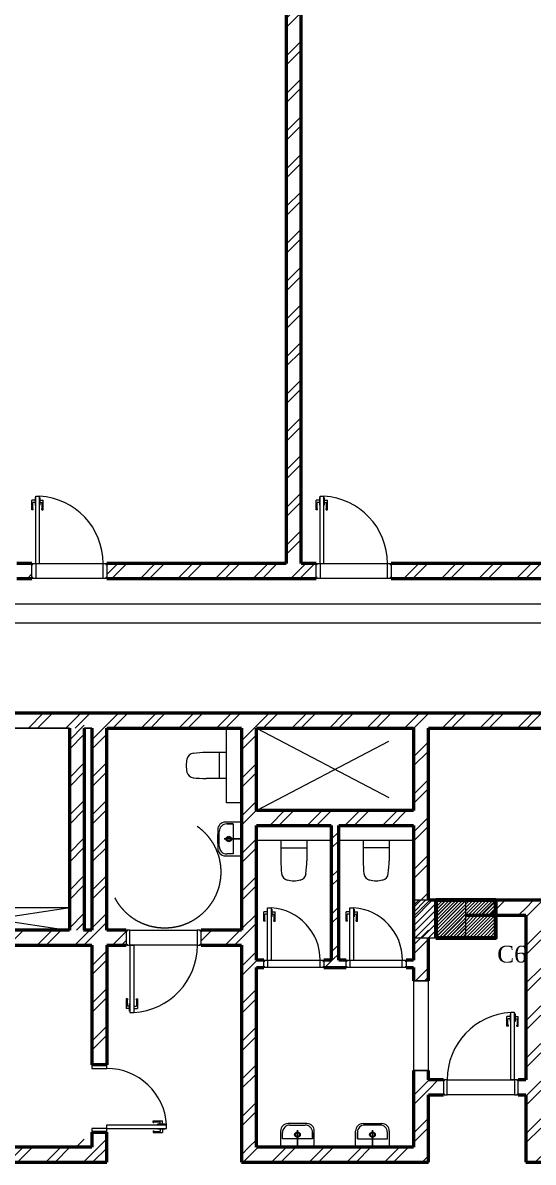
# Model space of a CAD drawing. Header units: millimetres. Extents: x -967280 to 3852, y 2833 to 1955156.
# Drawn here: x -940569 to -933746, y 637616 to 652841 of the extents above; entities that cross this region are included whole.
import ezdxf
from ezdxf.enums import TextEntityAlignment as Align

# ---------------------------------------------------------------- set-up
doc = ezdxf.new("R2010")
doc.units = ezdxf.units.MM
doc.header["$LTSCALE"] = 1000
for name, pattern in [('HRZN_Line-Ptrn-Abov', [4, 2, -2]), ('HRZN_Line-Ptrn-Dash', [4, 2, -2]), ('HRZN_Line-Ptrn-Sold', [9144001.0, 9144000.0, -1]), ('Overhead', [3.96875, 2.38125, -1.5875])]:
    doc.linetypes.add(name, pattern=pattern)
for name, color, linetype, lineweight in [('A-COLS', 8, 'HRZN_Line-Ptrn-Sold', 18), ('A-DASH', 21, 'HRZN_Line-Ptrn-Abov', 18), ('A-DETL-MBND', 5, 'HRZN_Line-Ptrn-Dash', 13), ('A-DIM', 7, 'Continuous', 13), ('A-DOOR', 5, 'Continuous', 13), ('A-ELEV', 1, 'HRZN_Line-Ptrn-Sold', 13), ('A-FIXT', 1, 'Continuous', 18), ('A-HATCH', 1, 'Continuous', 13), ('A-TONE', 40, 'HRZN_Line-Ptrn-Sold', 35), ('A-WALL', 8, 'HRZN_Line-Ptrn-Sold', 50), ('S - column', 6, 'Continuous', 60)]:
    doc.layers.add(name, color=color, linetype=linetype, lineweight=lineweight)
doc.layers.add('ARCH', color=8, linetype='Continuous')
doc.layers.add('S - col hach', color=1, linetype='Continuous')
doc.styles.add('ASD', font='times.ttf')
pattern_1 = [(45, (6650, -35800), (-251.4472, 251.4472), []), (45, (6650, -35419), (-251.4472, 251.4472), [])]

# ---------------------------------------------------------------- blocks, each defined once
blk = doc.blocks.new('DAE_DOOR-SINGLE - BEDROOMS DOOR _D01__1000_2200MM 2-3505045-GROUND FLOOR FFL_1_')
at = {"layer": 'A-DOOR'}
for p, q in [((-424, 88), (-412, 88)), ((-424, -88), (-424, 88)), ((-412, 100), (-374, 100)), ((-412, 88), (-412, 100)), ((-374, 100), (-374, -100)), ((526, 100), (564, 100)), ((526, -100), (526, 100)), ((564, 100), (564, 88)), ((564, 88), (576, 88)), ((576, 88), (576, -88)), ((-412, -88), (-424, -88)), ((-412, -100), (-412, -88)), ((-374, -100), (-412, -100)), ((564, -100), (526, -100)), ((564, -88), (564, -100)), ((576, -88), (564, -88))]:
    blk.add_line(p, q, dxfattribs=at)
at = {"layer": 'A-DOOR', "lineweight": 18}
for p, q in [((476, -100), (476, -1000)), ((526, -100), (476, -100)), ((526, -100), (526, -1000)), ((526, -1000), (476, -1000))]:
    blk.add_line(p, q, dxfattribs=at)
at = {"layer": 'A-DOOR'}
blk.add_arc((526, -100), 901, 180, 266.8202, dxfattribs=at)
at = {"layer": 'A-HATCH'}
for p, q in [((444, -819), (425, -819)), ((425, -819), (425, -946)), ((444, -831), (438, -831)), ((438, -831), (438, -916)), ((444, -819), (444, -831)), ((470, -879), (476, -879)), ((470, -981), (470, -879)), ((533, -879), (526, -879)), ((533, -981), (533, -879)), ((558, -819), (577, -819)), ((558, -819), (558, -831)), ((558, -831), (564, -831)), ((564, -831), (564, -916)), ((577, -819), (577, -946)), ((470, -946), (425, -946)), ((470, -916), (438, -916)), ((470, -981), (476, -981)), ((533, -981), (526, -981)), ((533, -916), (564, -916)), ((533, -946), (577, -946))]:
    blk.add_line(p, q, dxfattribs=at)
blk = doc.blocks.new('DAE_DOOR-SINGLE - BEDROOMS DOOR _D01__1000_2200MM 2-3505467-GROUND FLOOR FFL_1_')
at = {"layer": 'A-DOOR', "lineweight": 18}
for p, q in [((476, 100), (476, 1000)), ((526, 1000), (476, 1000)), ((526, 100), (526, 1000)), ((526, 100), (476, 100))]:
    blk.add_line(p, q, dxfattribs=at)
at = {"layer": 'A-DOOR'}
for p, q in [((-412, 88), (-424, 88)), ((-424, 88), (-424, -88)), ((-374, 100), (-412, 100)), ((-412, 100), (-412, 88)), ((-374, -100), (-374, 100)), ((526, 100), (526, -100)), ((564, 100), (526, 100)), ((564, 88), (564, 100)), ((576, 88), (564, 88)), ((576, -88), (576, 88)), ((-424, -88), (-412, -88)), ((-412, -88), (-412, -100)), ((-412, -100), (-374, -100)), ((526, -100), (564, -100)), ((564, -100), (564, -88)), ((564, -88), (576, -88))]:
    blk.add_line(p, q, dxfattribs=at)
blk.add_arc((526, 100), 901, 93.1798, 180, dxfattribs=at)
at = {"layer": 'A-HATCH'}
for p, q in [((470, 946), (425, 946)), ((425, 819), (425, 946)), ((470, 916), (438, 916)), ((438, 831), (438, 916)), ((470, 981), (476, 981)), ((470, 981), (470, 879)), ((533, 981), (526, 981)), ((533, 981), (533, 879)), ((533, 946), (577, 946)), ((533, 916), (564, 916)), ((564, 831), (564, 916)), ((577, 819), (577, 946)), ((444, 819), (425, 819)), ((444, 831), (438, 831)), ((444, 819), (444, 831)), ((470, 879), (476, 879)), ((533, 879), (526, 879)), ((558, 831), (564, 831)), ((558, 819), (558, 831)), ((558, 819), (577, 819))]:
    blk.add_line(p, q, dxfattribs=at)
blk = doc.blocks.new('DAE_DOOR-SINGLE - TOILET DOOR _D04__800_2200MM-3508849-GROUND FLOOR FFL_1_')
at = {"layer": 'A-DOOR'}
for p, q in [((-324, 38), (-312, 38)), ((-324, -38), (-324, 38)), ((-312, 50), (-274, 50)), ((-312, 38), (-312, 50)), ((-274, 50), (-274, -50)), ((426, 50), (464, 50)), ((426, -50), (426, 50)), ((464, 50), (464, 38)), ((464, 38), (476, 38)), ((476, 38), (476, -38)), ((-312, -38), (-324, -38)), ((-312, -50), (-312, -38)), ((-274, -50), (-312, -50)), ((464, -50), (426, -50)), ((464, -38), (464, -50)), ((476, -38), (464, -38))]:
    blk.add_line(p, q, dxfattribs=at)
at = {"layer": 'A-DOOR', "lineweight": 18}
for p, q in [((376, -50), (376, -750)), ((426, -50), (376, -50)), ((426, -50), (426, -750)), ((426, -750), (376, -750))]:
    blk.add_line(p, q, dxfattribs=at)
at = {"layer": 'A-DOOR'}
blk.add_arc((426, -50), 702, 180, 265.9144, dxfattribs=at)
at = {"layer": 'A-HATCH'}
for p, q in [((344, -569), (325, -569)), ((325, -569), (325, -696)), ((344, -581), (338, -581)), ((338, -581), (338, -666)), ((344, -569), (344, -581)), ((458, -569), (477, -569)), ((458, -569), (458, -581)), ((458, -581), (464, -581)), ((464, -581), (464, -666)), ((477, -569), (477, -696)), ((370, -696), (325, -696)), ((370, -666), (338, -666)), ((370, -629), (376, -629)), ((370, -731), (370, -629)), ((370, -731), (376, -731)), ((433, -629), (426, -629)), ((433, -731), (426, -731)), ((433, -731), (433, -629)), ((433, -666), (464, -666)), ((433, -696), (477, -696))]:
    blk.add_line(p, q, dxfattribs=at)
blk = doc.blocks.new('EM-SW-03-WC-Powder Room _ Master Bathrooms - POWDER_MB_SEC-3130884-GROUND FLOOR FFL_1_')
at = {"layer": 'A-FIXT'}
for p, q in [((-175, 270), (-175, -3)), ((-175, 170), (175, 170)), ((175, 270), (175, -3))]:
    blk.add_line(p, q, dxfattribs=at)
for centre, radius, start, end in [((2353, 84), 2529, 181.9522, 185.8022), ((-2353, 84), 2529, 354.087, 358.0478), ((-64, -162), 100, 185.8022, 257.0125), ((0, 116), 385, 257.0125, 282.9875), ((64, -162), 100, 282.9875, 354.1978)]:
    blk.add_arc(centre, radius, start, end, dxfattribs=at)
blk = doc.blocks.new('EM-SW-03-WC-Powder Room _ Master Bathrooms - POWDER_MB_SEC-3132876-GROUND FLOOR FFL_1_')
at = {"layer": 'A-FIXT'}
for p, q in [((-175, -270), (-175, 3)), ((175, -270), (175, 3)), ((-175, -170), (175, -170))]:
    blk.add_line(p, q, dxfattribs=at)
for centre, radius, start, end in [((2353, -84), 2529, 174.1978, 178.0478), ((-64, 162), 100, 102.9875, 174.1978), ((0, -116), 385, 77.0125, 102.9875), ((64, 162), 100, 5.8022, 77.0125), ((-2353, -84), 2529, 1.9522, 5.913)]:
    blk.add_arc(centre, radius, start, end, dxfattribs=at)
blk = doc.blocks.new('EM-SW-08_1-WASHBASIN-Maid_s and Driver_s bathroom - SW 08_1-Vanity-wall mounted-3114919-GROUND FLOOR FFL_1_')
at = {"layer": 'A-FIXT'}
for p, q in [((-224, 0), (-224, -217)), ((-200, -112), (201, -112)), ((-200, -197), (-200, -112)), ((-200, -112), (-200, -197)), ((0, 0), (0, -170)), ((0, -204), (0, 0)), ((0, 0), (0, -229)), ((0, 0), (0, -204)), ((0, -82), (0, -12)), ((201, -112), (201, -197)), ((201, -112), (201, -197)), ((226, -217), (226, 0)), ((101, -297), (-100, -297)), ((0, -170), (0, -195)), ((0, -184), (0, -204)), ((0, -229), (0, -195)), ((-125, -317), (1, -318)), ((1, -318), (127, -317))]:
    blk.add_line(p, q, dxfattribs=at)
for radius in [37.5, 26]:
    blk.add_circle((1, -168), radius, dxfattribs=at)
for centre, start, end in [((-124, -217), 180, 269.5184), ((-100, -197), 180, 270), ((101, -197), 270, 0), ((126, -217), 270.4817, 0)]:
    blk.add_arc(centre, 100, start, end, dxfattribs=at)
blk = doc.blocks.new('EM-SW-08_1-WASHBASIN-Maid_s and Driver_s bathroom - SW 08_1-Vanity-wall mounted-3510551-GROUND FLOOR FFL_1_')
at = {"layer": 'A-FIXT'}
for p, q in [((-125, 317), (1, 318)), ((1, 318), (127, 317)), ((-224, 0), (-224, 217)), ((-200, 197), (-200, 112)), ((-200, 112), (-200, 197)), ((101, 297), (-100, 297)), ((0, 0), (0, 229)), ((0, 229), (0, 195)), ((0, 204), (0, 0)), ((0, 184), (0, 204)), ((0, 0), (0, 204)), ((0, 170), (0, 195)), ((0, 0), (0, 170)), ((201, 112), (201, 197)), ((201, 112), (201, 197)), ((226, 217), (226, 0)), ((-200, 112), (201, 112)), ((0, 82), (0, 12))]:
    blk.add_line(p, q, dxfattribs=at)
for radius in [37.5, 26]:
    blk.add_circle((1, 168), radius, dxfattribs=at)
for centre, start, end in [((-124, 217), 90.4816, 180), ((126, 217), 0, 89.5183), ((-100, 197), 90, 180), ((101, 197), 360, 90)]:
    blk.add_arc(centre, 100, start, end, dxfattribs=at)
blk = doc.blocks.new('Door-Opening - 1200_2200-3781938-GROUND FLOOR FFL_1_')
at = {"layer": 'A-HATCH', "linetype": 'Overhead'}
for p, q in [((592, 100), (-608, 100)), ((-608, -100), (592, -100))]:
    blk.add_line(p, q, dxfattribs=at)
at = {"layer": 'A-HATCH', "lineweight": 25}
for p, q in [((-608, 100), (-608, -100)), ((592, -100), (592, 100))]:
    blk.add_line(p, q, dxfattribs=at)
blk = doc.blocks.new('DAE_DOOR-SINGLE - BEDROOMS DOOR _D01__900_2200MM-3586904-FIRST FLOOR FFL_1_')
at = {"layer": 'A-DOOR', "lineweight": 18}
for p, q in [((426, 100), (426, 900)), ((476, 900), (426, 900)), ((476, 100), (476, 900)), ((476, 100), (426, 100))]:
    blk.add_line(p, q, dxfattribs=at)
at = {"layer": 'A-DOOR'}
for p, q in [((-362, 88), (-374, 88)), ((-374, 88), (-374, -88)), ((-324, 100), (-362, 100)), ((-362, 100), (-362, 88)), ((-324, -100), (-324, 100)), ((476, 100), (476, -100)), ((514, 100), (476, 100)), ((514, 88), (514, 100)), ((526, 88), (514, 88)), ((526, -88), (526, 88)), ((-374, -88), (-362, -88)), ((-362, -88), (-362, -100)), ((-362, -100), (-324, -100)), ((476, -100), (514, -100)), ((514, -100), (514, -88)), ((514, -88), (526, -88))]:
    blk.add_line(p, q, dxfattribs=at)
blk.add_arc((476, 100), 802, 93.5763, 180, dxfattribs=at)
at = {"layer": 'A-HATCH', "linetype": 'Continuous'}
for p, q in [((420, 846), (375, 846)), ((375, 719), (375, 846)), ((420, 816), (388, 816)), ((388, 731), (388, 816)), ((420, 881), (426, 881)), ((420, 881), (420, 779)), ((420, 779), (426, 779)), ((483, 881), (476, 881)), ((483, 779), (476, 779)), ((483, 881), (483, 779)), ((483, 846), (527, 846)), ((483, 816), (514, 816)), ((514, 731), (514, 816)), ((527, 719), (527, 846)), ((394, 719), (375, 719)), ((394, 731), (388, 731)), ((394, 719), (394, 731)), ((508, 731), (514, 731)), ((508, 719), (508, 731)), ((508, 719), (527, 719))]:
    blk.add_line(p, q, dxfattribs=at)
blk = doc.blocks.new('A$Ca5ad4f3b')
at = {"layer": 'S - col hach'}
h = blk.add_hatch(dxfattribs=at)
h.set_pattern_fill('ANSI31', color=256, scale=10)
h.set_pattern_definition([(45, (-243848.72, -1240352.032), (-22.4506403, 22.4506403), [])])
h.paths.add_polyline_path([(26500, -13300), (26500, -12800), (25700, -12800), (25700, -13300), (25607, -13300)])
at = {"layer": 'S - column'}
blk.add_lwpolyline([(25700, -13300), (26500, -13300), (26500, -12800), (25700, -12800)], close=True, dxfattribs=at)
at = {"ltscale": 6, "style": 'ASD'}
blk.add_text('C6', height=225, dxfattribs=at).set_placement((26717, -13520), align=Align.MIDDLE_CENTER)
blk = doc.blocks.new('A$C1e5dc022')
at = {"layer": 'A-COLS'}
h = blk.add_hatch(dxfattribs=at)
h.set_pattern_fill('ANSI31', color=4, scale=20, angle=180)
h.set_pattern_definition([(225, (-432787.006, -1320668.71), (44.9012806, -44.9012806), [])])
h.paths.add_polyline_path([(32200, -22500), (32200, -22000), (31500, -22000), (31500, -22500), (31707.4, -22500)])
at = {"layer": 'A-TONE', "linetype": 'Continuous', "lineweight": 13}
h = blk.add_hatch(dxfattribs=at)
h.set_pattern_fill('FP_1', color=4, style=0, pattern_type=2)
h.set_pattern_definition(pattern_1)
h.paths.add_polyline_path([(30000, -17500), (30000, -8950), (29800, -8950), (29800, -17500)])
h = blk.add_hatch(dxfattribs=at)
h.set_pattern_fill('FP_1', color=4, style=0, pattern_type=2)
h.set_pattern_definition(pattern_1)
h.paths.add_polyline_path([(27400.8, -17700), (30200, -17700), (30200, -17500), (27400, -17500), (27400, -17700)])
h.paths.add_polyline_path([(33600, -17700), (33600, -17500), (31200, -17500), (31200, -17700), (32598.6, -17700)])
h.paths.add_polyline_path([(40900, -17700), (40900, -17500), (40700, -17500), (40700.8, -17700)])
h.paths.add_polyline_path([(34952.2, -17700), (36200, -17700), (36200, -17500), (34100, -17500), (34100, -17700)])
h.paths.add_polyline_path([(37200.8, -17700), (39700, -17700), (39700, -17500), (37200, -17500), (37200, -17700)])
h.paths.add_polyline_path([(26399.2, -17700), (26400, -17700), (26400, -17500), (26200, -17500), (26200, -17700)])
h = blk.add_hatch(dxfattribs=at)
h.set_pattern_fill('FP_1', color=4, style=0, pattern_type=2)
h.set_pattern_definition(pattern_1)
h.paths.add_polyline_path([(27200, -19700), (27200, -19500), (24250, -19500), (24250, -19700), (25537.7, -19700)])
h = blk.add_hatch(dxfattribs=at)
h.set_pattern_fill('FP_1', color=4, style=0, pattern_type=2)
h.set_pattern_definition([(45, (6350, -35800), (-251.447, 251.447), []), (45, (6350, -35419), (-251.447, 251.447), [])])
h.paths.add_polyline_path([(27100, -25100), (26900, -25100), (26900, -25300), (27100, -25300)])
h.paths.add_polyline_path([(26900, -22400), (27100, -22400), (27100, -19500), (26900, -19500)])
h = blk.add_hatch(dxfattribs=at)
h.set_pattern_fill('FP_1', color=4, style=0, pattern_type=2)
h.set_pattern_definition(pattern_1)
h.paths.add_polyline_path([(27400, -25100), (27200, -25100), (27200, -25300), (27400, -25300)])
h.paths.add_polyline_path([(27200, -24200), (27400, -24200), (27400, -19500), (27200, -19500)])
h = blk.add_hatch(dxfattribs=at)
h.set_pattern_fill('FP_1', color=4, style=0, pattern_type=2)
h.set_pattern_definition(pattern_1)
h.paths.add_polyline_path([(27400, -19700), (29200, -19700), (29200, -19500), (27400, -19500)])
h = blk.add_hatch(dxfattribs=at)
h.set_pattern_fill('FP_1', color=4, style=0, pattern_type=2)
h.set_pattern_definition(pattern_1)
h.paths.add_polyline_path([(31500, -19700), (31700, -19700), (31700, -19500), (29200, -19500), (29200, -19700), (30244.9, -19700)])
h = blk.add_hatch(dxfattribs=at)
h.set_pattern_fill('FP_1', color=4, style=0, pattern_type=2)
h.set_pattern_definition(pattern_1)
h.paths.add_polyline_path([(34500, -19700), (34500, -19500), (34300, -19500), (34300, -19700)])
h.paths.add_polyline_path([(32598.6, -19700), (33400, -19700), (33400, -19500), (31700, -19500), (31700, -19700)])
h = blk.add_hatch(dxfattribs=at)
h.set_pattern_fill('FP_1', color=4, style=0, pattern_type=2)
h.set_pattern_definition(pattern_1)
h.paths.add_polyline_path([(29400, -20800), (29400, -19700), (29200, -19700), (29200, -20800)])
h = blk.add_hatch(dxfattribs=at)
h.set_pattern_fill('FP_1', color=4, style=0, pattern_type=2)
h.set_pattern_definition(pattern_1)
h.paths.add_polyline_path([(31700, -21000), (31700, -19700), (31500, -19700), (31500, -21000)])
h = blk.add_hatch(dxfattribs=at)
h.set_pattern_fill('FP_1', color=4, style=0, pattern_type=2)
h.set_pattern_definition(pattern_1)
h.paths.add_polyline_path([(30400, -21000), (31500, -21000), (31500, -20800), (29200, -20800), (29200, -21000), (30244.9, -21000)])
h = blk.add_hatch(dxfattribs=at)
h.set_pattern_fill('FP_1', color=4, style=0, pattern_type=2)
h.set_pattern_definition(pattern_1)
h.paths.add_polyline_path([(29400, -25300), (29400, -21000), (29200, -21000), (29200, -25300)])
h = blk.add_hatch(dxfattribs=at)
h.set_pattern_fill('FP_1', color=4, style=0, pattern_type=2)
h.set_pattern_definition(pattern_1)
h.paths.add_polyline_path([(30500, -22800), (30500, -21000), (30400, -21000), (30400, -22800)])
h = blk.add_hatch(dxfattribs=at)
h.set_pattern_fill('FP_1', color=4, style=0, pattern_type=2)
h.set_pattern_definition(pattern_1)
h.paths.add_polyline_path([(31500, -25300), (31700, -25300), (31700, -24275), (31500, -24275)])
h.paths.add_polyline_path([(31500, -23075), (31700, -23075), (31700, -21000), (31500, -21000), (31500, -22900)])
h = blk.add_hatch(dxfattribs=at)
h.set_pattern_fill('FP_1', color=4, style=0, pattern_type=2)
h.set_pattern_definition(pattern_1)
h.paths.add_polyline_path([(33000, -22200), (33000, -22000), (32200, -22000), (32200, -22200), (32598.6, -22200)])
h = blk.add_hatch(dxfattribs=at)
h.set_pattern_fill('FP_1', color=4, style=0, pattern_type=2)
h.set_pattern_definition(pattern_1)
h.paths.add_polyline_path([(33000, -25500), (33200, -25500), (33200, -22000), (33000, -22000), (33000, -24986.9)])
h = blk.add_hatch(dxfattribs=at)
h.set_pattern_fill('FP_1', color=4, style=0, pattern_type=2)
h.set_pattern_definition(pattern_1)
h.paths.add_polyline_path([(27200, -22600), (27200, -22400), (22949.6, -22400), (22950.4, -22600), (25537.7, -22600)])
h.paths.add_polyline_path([(22750, -22600), (22950, -22600), (22950, -22400), (22750, -22400), (22750, -22588)])
h = blk.add_hatch(dxfattribs=at)
h.set_pattern_fill('FP_1', color=4, style=0, pattern_type=2)
h.set_pattern_definition(pattern_1)
h.paths.add_polyline_path([(29200, -22600), (29200, -22400), (28660, -22400), (28660, -22600)])
h.paths.add_polyline_path([(27660, -22600), (27659.2, -22400), (27400, -22400), (27400, -22600)])
h = blk.add_hatch(dxfattribs=at)
h.set_pattern_fill('FP_1', color=4, style=0, pattern_type=2)
h.set_pattern_definition(pattern_1)
h.paths.add_polyline_path([(31401.9, -22900), (31500, -22900), (31500, -22800), (31400, -22800), (31400, -22900)])
h.paths.add_polyline_path([(29400, -22900), (29500, -22900), (29500, -22800), (29400, -22800), (29400, -22888)])
h.paths.add_polyline_path([(30600, -22900), (30600, -22800), (30300, -22800), (30300, -22900), (30598.1, -22900)])
h = blk.add_hatch(dxfattribs=at)
h.set_pattern_fill('FP_1', color=4, style=0, pattern_type=2)
h.set_pattern_definition(pattern_1)
h.paths.add_polyline_path([(31899.2, -24600), (31900, -24600), (31900, -24400), (31700, -24400), (31700, -24600)])
h.paths.add_polyline_path([(33000, -24600), (33000, -24400), (32900, -24400), (32900, -24600)])
h = blk.add_hatch(dxfattribs=at)
h.set_pattern_fill('FP_1', color=4, style=0, pattern_type=2)
h.set_pattern_definition(pattern_1)
h.paths.add_polyline_path([(22750, -25300), (22750, -25500), (27400, -25500), (27400, -25300)])
h.paths.add_polyline_path([(23184.1, -25500), (23050, -25500), (23000, -25500), (23000, -25300), (22750, -25300), (22750, -25500)])
h = blk.add_hatch(dxfattribs=at)
h.set_pattern_fill('FP_1', color=4, style=0, pattern_type=2)
h.set_pattern_definition(pattern_1)
h.paths.add_polyline_path([(31700, -25500), (31700, -25300), (29200, -25300), (29200, -25500), (30244.9, -25500)])
at = {"color": 4}
for p, q in [((24250, -19700), (26900, -19700)), ((27100, -19700), (27200, -19700))]:
    blk.add_line(p, q, dxfattribs=at)
at = {"layer": 'A-COLS', "color": 4}
blk.add_lwpolyline([(31500, -22500), (32200, -22500), (32200, -22000), (31500, -22000)], close=True, dxfattribs=at)
at = {"layer": 'A-DASH', "color": 4}
for p, q in [((29400, -19700), (31500, -20800)), ((29400, -20800), (31500, -19700))]:
    blk.add_line(p, q, dxfattribs=at)
for points in [[(24903.6, -22100), (26900, -22400)], [(24903.6, -22400), (26900, -22100)], [(24903.6, -22100), (24903.6, -22400), (26900, -22400), (26900, -22100), (24903.6, -22100)]]:
    blk.add_lwpolyline(points, dxfattribs=at)
at = {"layer": 'A-DETL-MBND', "color": 4}
blk.add_circle((28174.3, -21622.2), 750, dxfattribs=at)
at = {"layer": 'A-DIM', "color": 4}
for p, q in [((53435, -18044.7), (6000, -18044.7)), ((6000, -18294.7), (53435, -18294.7))]:
    blk.add_line(p, q, dxfattribs=at)
at = {"layer": 'A-ELEV', "color": 4}
for p, q in [((26400, -17500), (26412, -17500)), ((26450, -17500), (27350, -17500)), ((27388, -17500), (27400, -17500)), ((30200, -17500), (30212, -17500)), ((30250, -17500), (31150, -17500)), ((31188, -17500), (31200, -17500)), ((26412, -17700), (26400, -17700)), ((27350, -17700), (26450, -17700)), ((27400, -17700), (27388, -17700)), ((30212, -17700), (30200, -17700)), ((31150, -17700), (30250, -17700)), ((31200, -17700), (31188, -17700)), ((29000, -20700), (29000, -19700)), ((29200, -20700), (29000, -20700)), ((30400, -21200), (29400, -21200)), ((31500, -21200), (30500, -21200)), ((27660, -22400), (27672, -22400)), ((27710, -22400), (28610, -22400)), ((28648, -22400), (28660, -22400)), ((27672, -22600), (27660, -22600)), ((28610, -22600), (27710, -22600)), ((28660, -22600), (28648, -22600)), ((29500, -22800), (29512, -22800)), ((29550, -22800), (30250, -22800)), ((30288, -22800), (30300, -22800)), ((30600, -22800), (30612, -22800)), ((30650, -22800), (31350, -22800)), ((31388, -22800), (31400, -22800)), ((29512, -22900), (29500, -22900)), ((30250, -22900), (29550, -22900)), ((30300, -22900), (30288, -22900)), ((30612, -22900), (30600, -22900)), ((31350, -22900), (30650, -22900)), ((31400, -22900), (31388, -22900)), ((27200, -24200), (27200, -24212)), ((27400, -24212), (27400, -24200)), ((31900, -24400), (31912, -24400)), ((31950, -24400), (32850, -24400)), ((32888, -24400), (32900, -24400)), ((31912, -24600), (31900, -24600)), ((32850, -24600), (31950, -24600)), ((32900, -24600), (32888, -24600)), ((27200, -25088), (27200, -25100)), ((27400, -25100), (27400, -25088))]:
    blk.add_line(p, q, dxfattribs=at)
at = {"layer": 'A-WALL', "color": 4}
for p, q in [((29800, -8950), (29800, -17500)), ((30000, -17500), (30000, -9400)), ((26400, -17500), (26200, -17500)), ((26400, -17512), (26400, -17500)), ((29800, -17500), (27400, -17500)), ((27400, -17500), (27400, -17512)), ((30200, -17500), (30000, -17500)), ((30200, -17512), (30200, -17500)), ((33600, -17500), (31200, -17500)), ((31200, -17500), (31200, -17512)), ((26200, -17700), (26400, -17700)), ((26400, -17700), (26400, -17688)), ((27400, -17688), (27400, -17700)), ((27400, -17700), (30200, -17700)), ((30200, -17700), (30200, -17688)), ((31200, -17688), (31200, -17700)), ((31200, -17700), (33600, -17700)), ((29200, -19500), (24050, -19500)), ((33400, -19500), (29200, -19500)), ((26900, -19700), (26900, -22400)), ((27100, -19700), (27100, -22400)), ((27200, -19700), (27200, -22400)), ((27400, -22400), (27400, -19700)), ((27400, -19700), (29200, -19700)), ((29200, -19700), (29200, -22400)), ((29400, -19700), (31500, -19700)), ((29400, -20800), (29400, -19700)), ((31500, -19700), (31500, -20800)), ((31700, -22000), (31700, -19700)), ((31700, -19700), (33400, -19700)), ((31500, -20800), (29400, -20800)), ((29400, -21000), (30400, -21000)), ((29400, -22800), (29400, -21000)), ((30400, -21000), (30400, -22800)), ((30500, -21000), (31500, -21000)), ((30500, -22800), (30500, -21000)), ((31500, -21000), (31500, -22800)), ((34500, -22000), (31700, -22000)), ((32200, -22200), (33000, -22200)), ((33000, -22200), (33000, -24400)), ((26900, -22400), (22750, -22400)), ((27200, -22400), (27090.5, -22400)), ((27660, -22400), (27400, -22400)), ((27660, -22412), (27660, -22400)), ((29200, -22400), (28660, -22400)), ((28660, -22400), (28660, -22412)), ((31700, -23075), (31700, -22500)), ((22750, -22600), (27200, -22600)), ((27200, -22600), (27200, -24200)), ((27400, -22600), (27400, -24200)), ((27400, -22600), (27660, -22600)), ((27660, -22600), (27660, -22588)), ((28660, -22588), (28660, -22600)), ((28660, -22600), (29200, -22600)), ((29200, -22600), (29200, -25500)), ((29500, -22800), (29400, -22800)), ((29500, -22812), (29500, -22800)), ((30400, -22800), (30300, -22800)), ((30300, -22800), (30300, -22812)), ((30600, -22800), (30500, -22800)), ((30600, -22812), (30600, -22800)), ((31500, -22800), (31400, -22800)), ((31400, -22800), (31400, -22812)), ((29400, -22900), (29500, -22900)), ((29400, -25300), (29400, -22900)), ((29500, -22900), (29500, -22888)), ((30300, -22888), (30300, -22900)), ((30300, -22900), (30600, -22900)), ((30600, -22900), (30600, -22888)), ((31400, -22888), (31400, -22900)), ((31400, -22900), (31500, -22900)), ((31500, -22900), (31500, -23075)), ((27399.2, -24200), (27199.2, -24200)), ((27400, -24200), (27200, -24200)), ((31500, -24275), (31500, -25300)), ((31700, -24400), (31700, -24275)), ((31900, -24400), (31700, -24400)), ((31900, -24412), (31900, -24400)), ((33000, -24400), (32900, -24400)), ((32900, -24400), (32900, -24412)), ((31700, -24600), (31900, -24600)), ((31700, -25500), (31700, -24600)), ((31900, -24600), (31900, -24588)), ((32900, -24588), (32900, -24600)), ((32900, -24600), (33000, -24600)), ((33000, -24600), (33000, -25500)), ((27200, -25100), (27200, -25300)), ((27200, -25100), (27400, -25100)), ((27388, -25100), (27400, -25100)), ((27400, -25500), (27400, -25100)), ((27200, -25300), (22750, -25300)), ((31500, -25300), (29400, -25300)), ((22750, -25500), (27400, -25500)), ((29200, -25500), (31700, -25500)), ((33000, -25500), (33200, -25500))]:
    blk.add_line(p, q, dxfattribs=at)
at = {"layer": 'A-DIM', "color": 4}
blk.add_blockref('A$Ca5ad4f3b', (6100, -9200), dxfattribs=at)
at = {"layer": 'A-DOOR', "color": 4}
for name, p, rotation in [('DAE_DOOR-SINGLE - BEDROOMS DOOR _D01__1000_2200MM 2-3505045-GROUND FLOOR FFL_1_', (26976.2, -17600), 180), ('DAE_DOOR-SINGLE - BEDROOMS DOOR _D01__1000_2200MM 2-3505045-GROUND FLOOR FFL_1_', (30776.2, -17600), 180), ('DAE_DOOR-SINGLE - TOILET DOOR _D04__800_2200MM-3508849-GROUND FLOOR FFL_1_', (29976.2, -22850), 180), ('DAE_DOOR-SINGLE - TOILET DOOR _D04__800_2200MM-3508849-GROUND FLOOR FFL_1_', (31076.2, -22850), 180), ('DAE_DOOR-SINGLE - BEDROOMS DOOR _D01__1000_2200MM 2-3505467-GROUND FLOOR FFL_1_', (28236.2, -22500), 180), ('Door-Opening - 1200_2200-3781938-GROUND FLOOR FFL_1_', (31600, -23666.8), 90), ('DAE_DOOR-SINGLE - BEDROOMS DOOR _D01__900_2200MM-3586904-FIRST FLOOR FFL_1_', (27300, -24573.8), 270)]:
    blk.add_blockref(name, p, dxfattribs=dict(at, rotation=rotation))
blk.add_blockref('DAE_DOOR-SINGLE - BEDROOMS DOOR _D01__1000_2200MM 2-3505467-GROUND FLOOR FFL_1_', (32323.8, -24500), dxfattribs=at)
at = {"layer": 'A-FIXT', "color": 4}
for name, p, rotation in [('EM-SW-03-WC-Powder Room _ Master Bathrooms - POWDER_MB_SEC-3130884-GROUND FLOOR FFL_1_', (28730.2, -20200), 269.9996631570244), ('EM-SW-08_1-WASHBASIN-Maid_s and Driver_s bathroom - SW 08_1-Vanity-wall mounted-3114919-GROUND FLOOR FFL_1_', (29200, -21180), 270), ('EM-SW-03-WC-Powder Room _ Master Bathrooms - POWDER_MB_SEC-3130884-GROUND FLOOR FFL_1_', (29900, -21469.8), 359.9996631573517), ('EM-SW-03-WC-Powder Room _ Master Bathrooms - POWDER_MB_SEC-3132876-GROUND FLOOR FFL_1_', (31000, -21469.8), 180.0003368426482), ('EM-SW-08_1-WASHBASIN-Maid_s and Driver_s bathroom - SW 08_1-Vanity-wall mounted-3114919-GROUND FLOOR FFL_1_', (29950, -25300), 180)]:
    blk.add_blockref(name, p, dxfattribs=dict(at, rotation=rotation))
blk.add_blockref('EM-SW-08_1-WASHBASIN-Maid_s and Driver_s bathroom - SW 08_1-Vanity-wall mounted-3510551-GROUND FLOOR FFL_1_', (30950, -25300), dxfattribs=at)

msp = doc.modelspace()

# ---------------------------------------------------------------- block references
at = {"layer": 'ARCH', "lineweight": 106, "ltscale": 30}
msp.add_blockref('A$C1e5dc022', (-966846.1, 663116.2), dxfattribs=at)

doc.saveas('drawing.dxf')
